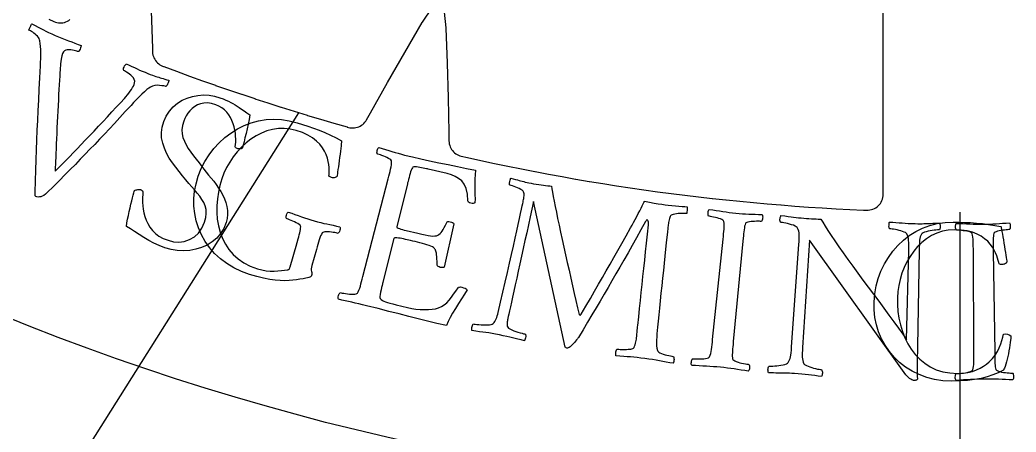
# Model space of a CAD drawing. Header units: millimetres. Extents: x -61 to 61, y -61 to 61.
# Drawn here: x -14.84 to 0.88, y -21.61 to -15.1 of the extents above; entities that cross this region are included whole.
import ezdxf

# ---------------------------------------------------------------- set-up
doc = ezdxf.new("R2010")
doc.units = ezdxf.units.MM
for name, color, linetype in [('CUT_INNER', 6, 'Continuous'), ('ENGRAVE', 7, 'Continuous'), ('TEXT', 5, 'Continuous')]:
    doc.layers.add(name, color=color, linetype=linetype)

msp = doc.modelspace()

# ---------------------------------------------------------------- linework, layer by layer
at = {"layer": 'CUT_INNER'}
for points in [[(-8.1743, -14.6761), (-8.1195, -15.2246), (-8.119, -15.2321), (-8.0974, -15.7777), (-8.0973, -15.779), (-8.0815, -16.3261), (-8.0694, -16.8735), (-8.0676, -17.0084), (-8.0661, -17.0321), (-8.0624, -17.0556), (-8.0565, -17.0787), (-8.0484, -17.1011), (-8.0382, -17.1226), (-8.026, -17.143), (-8.0119, -17.1622), (-7.9961, -17.18), (-7.9787, -17.1961), (-7.9597, -17.2106), (-7.9395, -17.2232), (-7.9182, -17.2338), (-7.896, -17.2423), (-7.8731, -17.2487), (-7.7773, -17.2705), (-7.7758, -17.2709), (-7.5646, -17.3176), (-7.5631, -17.3179), (-7.3517, -17.3634), (-7.3502, -17.3637), (-7.1385, -17.4078), (-7.137, -17.4081), (-6.9251, -17.451), (-6.9235, -17.4513), (-6.7113, -17.4928), (-6.7098, -17.4931), (-6.4974, -17.5333), (-6.4958, -17.5336), (-6.2831, -17.5725), (-6.2816, -17.5728), (-6.0687, -17.6104), (-6.0672, -17.6107), (-5.854, -17.647), (-5.8525, -17.6473), (-5.6391, -17.6823), (-5.6376, -17.6825), (-5.424, -17.7162), (-5.4224, -17.7164), (-5.2086, -17.7488), (-5.2071, -17.7491), (-4.9931, -17.7801), (-4.9916, -17.7803), (-4.7774, -17.8101), (-4.7759, -17.8103), (-4.5615, -17.8388), (-4.56, -17.839), (-4.3455, -17.8661), (-4.3439, -17.8663), (-4.1292, -17.8921), (-4.1277, -17.8923), (-3.9129, -17.9168), (-3.9113, -17.9169), (-3.6963, -17.9401), (-3.6948, -17.9403), (-3.4797, -17.9621), (-3.4781, -17.9623), (-3.2629, -17.9828), (-3.2613, -17.9829), (-3.046, -18.0022), (-3.0444, -18.0023), (-2.8289, -18.0202), (-2.8274, -18.0203), (-2.6118, -18.0369), (-2.6102, -18.037), (-2.3945, -18.0522), (-2.393, -18.0523), (-2.1772, -18.0663), (-2.1757, -18.0664), (-1.9598, -18.079), (-1.9583, -18.079), (-1.7423, -18.0903), (-1.7408, -18.0904), (-1.5248, -18.1003), (-1.5232, -18.1004), (-1.475, -18.1023), (-1.4498, -18.1021), (-1.4248, -18.0993), (-1.4002, -18.094), (-1.3763, -18.0863), (-1.3532, -18.0762), (-1.3313, -18.0638), (-1.3108, -18.0493), (-1.2918, -18.0328), (-1.2745, -18.0145), (-1.2592, -17.9945), (-1.246, -17.9731), (-1.235, -17.9505), (-1.2263, -17.9269), (-1.22, -17.9025), (-1.2163, -17.8776), (-1.215, -17.8525), (-1.215, -5.8559)], [(-12.7688, -14.9613), (-12.7461, -15.5432), (-12.7461, -15.5529), (-12.7472, -15.5832), (-12.747, -15.6071), (-12.7445, -15.6309), (-12.7397, -15.6543), (-12.7327, -15.6772), (-12.7236, -15.6993), (-12.7124, -15.7204), (-12.6992, -15.7404), (-12.6842, -15.759), (-12.6674, -15.7761), (-12.6491, -15.7915), (-12.6295, -15.8051), (-12.6086, -15.8167), (-12.5867, -15.8263), (-12.571, -15.8323), (-12.5695, -15.8329), (-12.3671, -15.9088), (-12.3656, -15.9094), (-12.1627, -15.9841), (-12.1613, -15.9846), (-11.9579, -16.0581), (-11.9564, -16.0586), (-11.7526, -16.1308), (-11.7512, -16.1313), (-11.5469, -16.2023), (-11.5454, -16.2028), (-11.3407, -16.2725), (-11.3393, -16.273), (-11.1342, -16.3415), (-11.1327, -16.342), (-10.9272, -16.4092), (-10.9257, -16.4096), (-10.7198, -16.4756), (-10.7183, -16.476), (-10.512, -16.5407), (-10.5105, -16.5412), (-10.3037, -16.6046), (-10.3023, -16.605), (-10.0952, -16.6672), (-10.0937, -16.6676), (-9.8862, -16.7285), (-9.8847, -16.7289), (-9.6768, -16.7885), (-9.6754, -16.7889), (-9.6545, -16.7947), (-9.6312, -16.8001), (-9.6075, -16.8032), (-9.5836, -16.804), (-9.5598, -16.8025), (-9.5362, -16.7987), (-9.513, -16.7928), (-9.4905, -16.7846), (-9.469, -16.7743), (-9.4485, -16.762), (-9.4292, -16.7478), (-9.4114, -16.7319), (-9.3952, -16.7143), (-9.3808, -16.6952), (-9.3683, -16.6748), (-9.3078, -16.5654), (-9.039, -16.088), (-8.7663, -15.6115), (-8.7656, -15.6103), (-8.4893, -15.1393), (-8.4853, -15.133), (-8.1782, -14.6747)], [(-14.3824, -15.0885), (-14.3015, -15.1241), (-14.2789, -15.1327), (-14.2556, -15.1392), (-14.2317, -15.1433), (-14.2076, -15.1451), (-14.1834, -15.1446), (-14.1594, -15.1417), (-14.1357, -15.1366), (-14.1127, -15.1291), (-14.0905, -15.1195), (-14.0693, -15.1078), (-14.0494, -15.0941)]]:
    msp.add_lwpolyline(points, dxfattribs=at)
at = {"layer": 'ENGRAVE'}
for points in [[(-14.7667, -23.4406), (-10.435, -16.5645)], [(0, -26.0306), (0, -18.1331)]]:
    msp.add_lwpolyline(points, dxfattribs=at)
msp.add_circle((0, 17.3597), 40.0734, dxfattribs=at)
at = {"layer": 'TEXT'}
for points in [[(-14.2823, -15.3427), (-14.2291, -15.3655), (-14.1765, -15.3871), (-14.1244, -15.4077), (-14.0728, -15.4272), (-14.0217, -15.4461), (-13.971, -15.4649), (-13.9209, -15.4837), (-13.8713, -15.5025), (-13.8721, -15.5124), (-13.8754, -15.5252), (-13.8811, -15.5408), (-13.8893, -15.5592), (-13.8982, -15.5766), (-13.9062, -15.5889), (-13.9134, -15.5961), (-13.9196, -15.5983), (-13.9288, -15.595), (-13.9428, -15.591), (-13.9618, -15.5863), (-13.9856, -15.5807), (-14.0119, -15.5758), (-14.0383, -15.5728), (-14.0649, -15.5719), (-14.0915, -15.5729), (-14.1163, -15.5778), (-14.1369, -15.5883), (-14.1536, -15.6044), (-14.1662, -15.6262), (-14.1776, -15.6634), (-14.1879, -15.7187), (-14.1969, -15.7923), (-14.2046, -15.8841), (-14.2077, -15.9322), (-14.2112, -15.9878), (-14.2149, -16.0507), (-14.219, -16.121), (-14.2233, -16.1968), (-14.2278, -16.2765), (-14.2325, -16.3599), (-14.2375, -16.4471), (-14.2423, -16.5363), (-14.2468, -16.6256), (-14.2509, -16.715), (-14.2547, -16.8045), (-14.2582, -16.8923), (-14.2617, -16.9765), (-14.265, -17.0571), (-14.2683, -17.1341), (-14.2714, -17.2058), (-14.2741, -17.2707), (-14.2765, -17.3287), (-14.2787, -17.3799), (-14.2804, -17.4222), (-14.2815, -17.4536), (-14.282, -17.4742), (-14.2819, -17.4839), (-14.2714, -17.4741), (-14.2529, -17.456), (-14.2263, -17.4296), (-14.1916, -17.3949), (-14.1505, -17.3533), (-14.1043, -17.3062), (-14.0532, -17.2536), (-13.9971, -17.1955), (-13.9371, -17.1331), (-13.8742, -17.0674), (-13.8084, -16.9986), (-13.7396, -16.9264), (-13.6693, -16.8523), (-13.5986, -16.7775), (-13.5276, -16.702), (-13.4563, -16.6259), (-13.3861, -16.5504), (-13.3181, -16.4771), (-13.2524, -16.4059), (-13.1889, -16.3369), (-13.1653, -16.3107), (-13.1422, -16.2833), (-13.1197, -16.2547), (-13.0977, -16.2249), (-13.0775, -16.1953), (-13.0605, -16.1676), (-13.0467, -16.1416), (-13.0361, -16.1176), (-13.0286, -16.0898), (-13.0283, -16.0632), (-13.035, -16.0381), (-13.0489, -16.0142), (-13.0672, -15.9919), (-13.0871, -15.9715), (-13.1088, -15.9529), (-13.1322, -15.9363), (-13.1547, -15.922), (-13.1737, -15.9107), (-13.1891, -15.9022), (-13.201, -15.8967), (-13.2047, -15.8887), (-13.2051, -15.8771), (-13.202, -15.862), (-13.1956, -15.8434), (-13.1873, -15.825), (-13.1786, -15.8105), (-13.1696, -15.8001), (-13.1602, -15.7937), (-13.1158, -15.8135), (-13.0728, -15.8329), (-13.0312, -15.8519), (-12.9908, -15.8707), (-12.9504, -15.8892), (-12.9084, -15.9074), (-12.8648, -15.9254), (-12.8197, -15.9432), (-12.7825, -15.9574), (-12.7493, -15.9697), (-12.7201, -15.9802), (-12.6948, -15.989), (-12.6715, -15.9967), (-12.6484, -16.0041), (-12.6254, -16.0111), (-12.6025, -16.0179), (-12.5784, -16.0249), (-12.5517, -16.0329), (-12.5225, -16.0418), (-12.4907, -16.0517), (-12.4913, -16.0617), (-12.4945, -16.0748), (-12.5003, -16.091), (-12.5087, -16.1102), (-12.5176, -16.1283), (-12.525, -16.1409), (-12.5308, -16.1479), (-12.535, -16.1494), (-12.549, -16.1454), (-12.5705, -16.1412), (-12.5994, -16.1367), (-12.6358, -16.1319), (-12.675, -16.1299), (-12.7122, -16.1336), (-12.7475, -16.1432), (-12.7809, -16.1586), (-12.8061, -16.1747), (-12.8371, -16.199), (-12.874, -16.2316), (-12.9168, -16.2723), (-12.9617, -16.3169), (-13.0046, -16.3608), (-13.0458, -16.4042), (-13.085, -16.4471), (-13.176, -16.5462), (-13.2635, -16.6411), (-13.3474, -16.7317), (-13.4276, -16.818), (-13.5055, -16.9013), (-13.5825, -16.9828), (-13.6585, -17.0626), (-13.7336, -17.1407), (-13.809, -17.2187), (-13.886, -17.298), (-13.9645, -17.3787), (-14.0446, -17.4607), (-14.128, -17.5455), (-14.2165, -17.6344), (-14.3101, -17.7273), (-14.4088, -17.8242), (-14.4362, -17.8491), (-14.4621, -17.8684), (-14.4866, -17.8821), (-14.5095, -17.8903), (-14.5312, -17.894), (-14.5518, -17.8945), (-14.5714, -17.8919), (-14.5899, -17.886), (-14.5945, -17.8824), (-14.5974, -17.8762), (-14.5987, -17.8672), (-14.5984, -17.8556), (-14.5975, -17.8434), (-14.5973, -17.8328), (-14.5978, -17.8237), (-14.5988, -17.8161), (-14.5941, -17.641), (-14.589, -17.4719), (-14.5836, -17.3088), (-14.5778, -17.1517), (-14.5716, -16.997), (-14.5651, -16.8411), (-14.558, -16.6841), (-14.5505, -16.5258), (-14.5426, -16.3628), (-14.5344, -16.1915), (-14.5258, -16.0119), (-14.5168, -15.8241), (-14.5136, -15.7665), (-14.5114, -15.7117), (-14.51, -15.6596), (-14.5095, -15.6102), (-14.5104, -15.5629), (-14.513, -15.5168), (-14.5174, -15.4721), (-14.5236, -15.4286), (-14.5277, -15.4108), (-14.5358, -15.3929), (-14.5477, -15.3748), (-14.5636, -15.3565), (-14.5816, -15.3388), (-14.6, -15.3224), (-14.6187, -15.3075), (-14.6378, -15.294), (-14.6559, -15.2822), (-14.6717, -15.2725), (-14.6852, -15.2649), (-14.6963, -15.2593), (-14.6965, -15.2557), (-14.6935, -15.2465), (-14.6875, -15.2315), (-14.6785, -15.2108), (-14.6689, -15.1901), (-14.6613, -15.175), (-14.6558, -15.1656), (-14.6524, -15.1618), (-14.5991, -15.1879), (-14.5507, -15.2121), (-14.5071, -15.2343), (-14.4684, -15.2545), (-14.4295, -15.2744), (-14.3856, -15.2958), (-14.3365, -15.3186), (-14.2823, -15.3427)], [(-11.684, -16.3261), (-11.6332, -16.3446), (-11.5874, -16.363), (-11.5467, -16.3814), (-11.511, -16.3997), (-11.4778, -16.4187), (-11.4445, -16.439), (-11.4111, -16.4605), (-11.3777, -16.4832), (-11.3421, -16.5078), (-11.3021, -16.5347), (-11.2579, -16.564), (-11.2094, -16.5956), (-11.2225, -16.6684), (-11.237, -16.742), (-11.2529, -16.8163), (-11.2702, -16.8915), (-11.2873, -16.9621), (-11.3024, -17.0232), (-11.3155, -17.0746), (-11.3267, -17.1163), (-11.3297, -17.1247), (-11.3363, -17.1307), (-11.3465, -17.1343), (-11.3603, -17.1354), (-11.375, -17.1349), (-11.388, -17.1338), (-11.3994, -17.1319), (-11.409, -17.1293), (-11.4204, -17.1246), (-11.4299, -17.1184), (-11.4374, -17.1109), (-11.443, -17.102), (-11.4369, -17.0663), (-11.4335, -17.0266), (-11.4327, -16.9831), (-11.4344, -16.9357), (-11.4392, -16.8863), (-11.4475, -16.8367), (-11.4593, -16.7869), (-11.4746, -16.7369), (-11.4937, -16.688), (-11.5169, -16.6414), (-11.5442, -16.5972), (-11.5756, -16.5553), (-11.6116, -16.5174), (-11.6525, -16.485), (-11.6985, -16.4582), (-11.7494, -16.4369), (-11.8161, -16.4179), (-11.8781, -16.4091), (-11.9355, -16.4104), (-11.9883, -16.4218), (-12.0367, -16.4411), (-12.0808, -16.4659), (-12.1207, -16.4963), (-12.1563, -16.5323), (-12.1875, -16.5716), (-12.2142, -16.612), (-12.2365, -16.6535), (-12.2542, -16.6961), (-12.274, -16.7649), (-12.2826, -16.831), (-12.2802, -16.8946), (-12.2665, -16.9555), (-12.2444, -17.0147), (-12.2164, -17.0728), (-12.1824, -17.1299), (-12.1425, -17.186), (-12.0995, -17.2418), (-12.0563, -17.2981), (-12.0129, -17.3549), (-11.9692, -17.4121), (-11.9351, -17.455), (-11.899, -17.4999), (-11.8611, -17.5468), (-11.8213, -17.5959), (-11.7813, -17.6467), (-11.7426, -17.699), (-11.7053, -17.7527), (-11.6694, -17.808), (-11.6368, -17.8647), (-11.6096, -17.9228), (-11.5877, -17.9824), (-11.5712, -18.0435), (-11.5618, -18.1057), (-11.5611, -18.1689), (-11.5691, -18.2329), (-11.5859, -18.2979), (-11.623, -18.3892), (-11.6718, -18.4704), (-11.7324, -18.5415), (-11.8047, -18.6023), (-11.8857, -18.6526), (-11.9719, -18.692), (-12.0635, -18.7204), (-12.1603, -18.7378), (-12.2593, -18.744), (-12.3575, -18.7389), (-12.4547, -18.7225), (-12.551, -18.6949), (-12.6394, -18.6612), (-12.7245, -18.6229), (-12.806, -18.58), (-12.884, -18.5325), (-12.9584, -18.4844), (-13.0289, -18.4396), (-13.0956, -18.3979), (-13.1585, -18.3595), (-13.1496, -18.3028), (-13.1393, -18.2444), (-13.1276, -18.1846), (-13.1146, -18.1232), (-13.1011, -18.063), (-13.088, -18.0067), (-13.0753, -17.9544), (-13.063, -17.906), (-13.0519, -17.864), (-13.0428, -17.8309), (-13.0358, -17.8068), (-13.0308, -17.7916), (-13.0183, -17.7864), (-13.0054, -17.7821), (-12.992, -17.7788), (-12.9783, -17.7764), (-12.9645, -17.7752), (-12.951, -17.7757), (-12.9379, -17.7779), (-12.9252, -17.7817), (-12.9114, -17.789), (-12.9022, -17.7993), (-12.8976, -17.8124), (-12.8976, -17.8284), (-12.9008, -17.8584), (-12.9028, -17.8942), (-12.9036, -17.9357), (-12.9031, -17.9831), (-12.9001, -18.0344), (-12.8932, -18.0879), (-12.8824, -18.1435), (-12.8677, -18.2013), (-12.8478, -18.2591), (-12.8214, -18.315), (-12.7885, -18.3688), (-12.749, -18.4205), (-12.7016, -18.4684), (-12.6446, -18.5107), (-12.5781, -18.5474), (-12.5022, -18.5783), (-12.4162, -18.6002), (-12.3308, -18.6057), (-12.2461, -18.5949), (-12.1622, -18.5677), (-12.0849, -18.5239), (-12.0199, -18.463), (-11.9671, -18.3851), (-11.9265, -18.2902), (-11.9072, -18.2186), (-11.899, -18.1524), (-11.9019, -18.0914), (-11.9158, -18.0359), (-11.9381, -17.9835), (-11.9662, -17.9321), (-12, -17.8818), (-12.0396, -17.8324), (-12.0829, -17.7827), (-12.1277, -17.7314), (-12.1742, -17.6784), (-12.2221, -17.6237), (-12.2745, -17.5597), (-12.327, -17.4932), (-12.3797, -17.4242), (-12.4325, -17.3527), (-12.4818, -17.2788), (-12.5238, -17.2026), (-12.5585, -17.124), (-12.5859, -17.0432), (-12.6026, -16.9605), (-12.6051, -16.8764), (-12.5937, -16.7908), (-12.5682, -16.7037), (-12.529, -16.6157), (-12.4801, -16.5381), (-12.4217, -16.4709), (-12.3537, -16.414), (-12.279, -16.3674), (-12.2002, -16.3311), (-12.1173, -16.3051), (-12.0303, -16.2892), (-11.9419, -16.2834), (-11.8547, -16.2877), (-11.7688, -16.3019), (-11.684, -16.3261)], [(-10.4701, -18.6334), (-10.4685, -18.6279), (-10.4669, -18.6224), (-10.4653, -18.6169), (-10.4637, -18.6114), (-10.4621, -18.6059), (-10.4605, -18.6004), (-10.4589, -18.5949), (-10.4573, -18.5894), (-10.4475, -18.5553), (-10.4384, -18.5227), (-10.43, -18.4917), (-10.4223, -18.4623), (-10.4158, -18.4346), (-10.4113, -18.4092), (-10.4086, -18.386), (-10.4078, -18.365), (-10.4097, -18.3531), (-10.418, -18.3406), (-10.4328, -18.3274), (-10.4541, -18.3136), (-10.479, -18.2998), (-10.5046, -18.2868), (-10.5309, -18.2746), (-10.5579, -18.2631), (-10.5832, -18.253), (-10.6044, -18.2448), (-10.6215, -18.2386), (-10.6344, -18.2344), (-10.6367, -18.2242), (-10.637, -18.2116), (-10.6354, -18.1967), (-10.6318, -18.1793), (-10.6266, -18.1624), (-10.6202, -18.1489), (-10.6126, -18.1387), (-10.6038, -18.1318), (-10.5505, -18.15), (-10.4982, -18.1682), (-10.4469, -18.1865), (-10.3967, -18.205), (-10.3468, -18.223), (-10.2965, -18.2401), (-10.246, -18.2562), (-10.1953, -18.2712), (-10.1432, -18.2856), (-10.0924, -18.2985), (-10.0429, -18.31), (-9.9948, -18.32), (-9.9463, -18.3299), (-9.896, -18.3406), (-9.8436, -18.3524), (-9.7894, -18.365), (-9.7855, -18.3755), (-9.7845, -18.3882), (-9.7862, -18.4031), (-9.7908, -18.4201), (-9.7969, -18.4368), (-9.8034, -18.4503), (-9.8104, -18.4608), (-9.8177, -18.4682), (-9.8308, -18.465), (-9.8482, -18.4613), (-9.87, -18.4572), (-9.896, -18.4526), (-9.9239, -18.4484), (-9.9511, -18.4453), (-9.9776, -18.4434), (-10.0035, -18.4426), (-10.0267, -18.4437), (-10.0452, -18.4473), (-10.059, -18.4535), (-10.0681, -18.4622), (-10.0813, -18.484), (-10.0938, -18.5096), (-10.1056, -18.5387), (-10.1167, -18.5716), (-10.1275, -18.607), (-10.1385, -18.6438), (-10.1497, -18.6821), (-10.161, -18.7219), (-10.2325, -18.9757), (-10.2391, -19.0036), (-10.2423, -19.0285), (-10.2422, -19.0504), (-10.2387, -19.0692), (-10.2347, -19.0862), (-10.233, -19.1025), (-10.2337, -19.1182), (-10.2366, -19.1333), (-10.2393, -19.1402), (-10.2433, -19.1463), (-10.2485, -19.1515), (-10.2551, -19.1559), (-10.2648, -19.1601), (-10.2797, -19.1648), (-10.2998, -19.1701), (-10.3251, -19.1759), (-10.3716, -19.1848), (-10.4212, -19.1933), (-10.4741, -19.2013), (-10.5302, -19.2088), (-10.5909, -19.2141), (-10.6576, -19.2156), (-10.7304, -19.2132), (-10.8092, -19.207), (-10.896, -19.1952), (-10.9926, -19.1762), (-11.099, -19.15), (-11.2152, -19.1165), (-11.3446, -19.0701), (-11.4645, -19.0133), (-11.575, -18.9464), (-11.6758, -18.8693), (-11.7665, -18.7839), (-11.8462, -18.6923), (-11.9152, -18.5943), (-11.9733, -18.4902), (-12.0202, -18.3815), (-12.0556, -18.27), (-12.0796, -18.1557), (-12.0922, -18.0386), (-12.0932, -17.9202), (-12.0822, -17.8022), (-12.0593, -17.6844), (-12.0248, -17.5668), (-11.9771, -17.446), (-11.9199, -17.3327), (-11.8533, -17.2268), (-11.7774, -17.1285), (-11.6938, -17.0383), (-11.604, -16.9569), (-11.508, -16.8842), (-11.4059, -16.8203), (-11.2988, -16.7665), (-11.1879, -16.7239), (-11.0732, -16.6927), (-10.9545, -16.6727), (-10.8334, -16.665), (-10.7113, -16.6704), (-10.588, -16.6891), (-10.4634, -16.721), (-10.3792, -16.7477), (-10.2934, -16.7767), (-10.2062, -16.8079), (-10.1175, -16.8412), (-10.0282, -16.8775), (-9.9391, -16.9174), (-9.8503, -16.9609), (-9.7617, -17.008), (-9.7623, -17.0129), (-9.764, -17.0277), (-9.7668, -17.0524), (-9.7708, -17.0869), (-9.7757, -17.1279), (-9.7812, -17.1723), (-9.7875, -17.2199), (-9.7944, -17.2708), (-9.8014, -17.3222), (-9.8079, -17.3713), (-9.814, -17.4179), (-9.8197, -17.4622), (-9.8247, -17.5009), (-9.8289, -17.5306), (-9.8322, -17.5514), (-9.8347, -17.5632), (-9.8368, -17.5706), (-9.8424, -17.5769), (-9.8516, -17.5823), (-9.8644, -17.5866), (-9.8789, -17.5894), (-9.8934, -17.5903), (-9.9078, -17.5892), (-9.9221, -17.5862), (-9.9339, -17.5821), (-9.9445, -17.5768), (-9.9538, -17.5704), (-9.9617, -17.563), (-9.96, -17.5386), (-9.9591, -17.5081), (-9.959, -17.4713), (-9.9598, -17.4284), (-9.9636, -17.3811), (-9.9723, -17.3314), (-9.9861, -17.2792), (-10.0047, -17.2246), (-10.0302, -17.1693), (-10.0642, -17.1153), (-10.1069, -17.0623), (-10.158, -17.0105), (-10.2199, -16.9617), (-10.2944, -16.9176), (-10.3817, -16.8781), (-10.4818, -16.8432), (-10.5756, -16.8205), (-10.6685, -16.81), (-10.7606, -16.8118), (-10.8519, -16.8259), (-10.9414, -16.8508), (-11.0281, -16.8849), (-11.112, -16.9283), (-11.1932, -16.981), (-11.2705, -17.0414), (-11.3427, -17.108), (-11.4099, -17.1806), (-11.472, -17.2595), (-11.5279, -17.3427), (-11.5768, -17.4285), (-11.6185, -17.517), (-11.6529, -17.6081), (-11.6837, -17.7121), (-11.7072, -17.8175), (-11.7234, -17.9244), (-11.7322, -18.0327), (-11.7328, -18.1406), (-11.7243, -18.2461), (-11.7068, -18.3493), (-11.6801, -18.4501), (-11.6438, -18.5468), (-11.5971, -18.6377), (-11.5402, -18.7227), (-11.473, -18.8018), (-11.3947, -18.8729), (-11.3048, -18.9342), (-11.2032, -18.9856), (-11.0901, -19.0269), (-11.0207, -19.0453), (-10.9539, -19.0577), (-10.8895, -19.0639), (-10.8276, -19.064), (-10.7688, -19.0604), (-10.7134, -19.0554), (-10.6615, -19.0491), (-10.613, -19.0415), (-10.6036, -19.0399), (-10.596, -19.037), (-10.5904, -19.0328), (-10.5867, -19.0273), (-10.5839, -19.0208), (-10.5811, -19.0135), (-10.5784, -19.0055), (-10.5757, -18.9967)], [(-8.7686, -17.2314), (-8.6434, -17.2621), (-8.5116, -17.2925), (-8.3731, -17.3226), (-8.2281, -17.3521), (-8.0807, -17.3816), (-7.9352, -17.4114), (-7.7918, -17.4416), (-7.6504, -17.4723), (-7.6556, -17.542), (-7.6589, -17.6093), (-7.6602, -17.674), (-7.6595, -17.7363), (-7.6581, -17.7977), (-7.6573, -17.8599), (-7.6571, -17.923), (-7.6576, -17.987), (-7.6699, -17.9928), (-7.685, -17.9957), (-7.7026, -17.9955), (-7.723, -17.9923), (-7.7434, -17.9861), (-7.7576, -17.9779), (-7.7658, -17.9675), (-7.7677, -17.9551), (-7.7774, -17.848), (-7.7972, -17.7598), (-7.827, -17.6902), (-7.8671, -17.6394), (-7.9152, -17.6011), (-7.9694, -17.5692), (-8.0297, -17.5437), (-8.096, -17.5244), (-8.3949, -17.4537), (-8.4078, -17.4507), (-8.4252, -17.4468), (-8.4472, -17.4421), (-8.4736, -17.4366), (-8.5018, -17.431), (-8.5294, -17.4264), (-8.5563, -17.4226), (-8.5824, -17.4197), (-8.6057, -17.4187), (-8.624, -17.4203), (-8.6373, -17.4246), (-8.6456, -17.4316), (-8.6554, -17.4504), (-8.6647, -17.4722), (-8.6736, -17.497), (-8.6821, -17.525), (-8.6903, -17.5547), (-8.6984, -17.5849), (-8.7064, -17.6156), (-8.7143, -17.6469), (-8.7174, -17.6592), (-8.7201, -17.6701), (-8.7224, -17.6796), (-8.7245, -17.6877), (-8.8925, -18.3626), (-8.8912, -18.37), (-8.8836, -18.3776), (-8.8698, -18.3852), (-8.8496, -18.3929), (-8.8256, -18.4005), (-8.8001, -18.4081), (-8.7731, -18.4154), (-8.7446, -18.4226), (-8.5582, -18.4677), (-8.4976, -18.4816), (-8.4439, -18.4929), (-8.397, -18.5014), (-8.357, -18.5073), (-8.3225, -18.5102), (-8.2924, -18.5096), (-8.2665, -18.5055), (-8.2449, -18.498), (-8.2259, -18.4869), (-8.2081, -18.4721), (-8.1914, -18.4536), (-8.1757, -18.4315), (-8.1599, -18.4052), (-8.1425, -18.3744), (-8.1237, -18.339), (-8.1034, -18.299), (-8.0962, -18.2887), (-8.0844, -18.2828), (-8.0678, -18.2814), (-8.0465, -18.2845), (-8.0265, -18.2902), (-8.0102, -18.2976), (-7.9976, -18.3065), (-7.9888, -18.3171), (-8.1424, -19.0032), (-8.1532, -19.0076), (-8.1672, -19.0094), (-8.1845, -19.0084), (-8.2052, -19.0048), (-8.225, -18.9986), (-8.2399, -18.99), (-8.2499, -18.9792), (-8.2549, -18.9661), (-8.2563, -18.9147), (-8.2581, -18.8708), (-8.2604, -18.8344), (-8.2631, -18.8055), (-8.2663, -18.7822), (-8.2698, -18.7628), (-8.2738, -18.7472), (-8.2781, -18.7354), (-8.2831, -18.7258), (-8.2889, -18.7167), (-8.2955, -18.7082), (-8.303, -18.7003), (-8.3136, -18.6906), (-8.3305, -18.6807), (-8.3536, -18.6706), (-8.3829, -18.6602), (-8.4162, -18.6497), (-8.4512, -18.6393), (-8.4879, -18.629), (-8.5263, -18.6187), (-8.5651, -18.6086), (-8.6027, -18.599), (-8.6392, -18.5899), (-8.6746, -18.5812), (-8.6993, -18.5754), (-8.7256, -18.5694), (-8.7536, -18.5632), (-8.7833, -18.5568), (-8.8128, -18.5508), (-8.8403, -18.5457), (-8.8659, -18.5416), (-8.8896, -18.5385), (-8.9097, -18.5373), (-8.9247, -18.5391), (-8.9347, -18.5439), (-8.9395, -18.5517), (-9.1112, -19.2414), (-9.1123, -19.2456), (-9.1135, -19.2507), (-9.115, -19.2567), (-9.1168, -19.2637), (-9.1236, -19.2915), (-9.1311, -19.3231), (-9.1393, -19.3585), (-9.1481, -19.3976), (-9.1554, -19.4345), (-9.1589, -19.4629), (-9.1585, -19.4829), (-9.1543, -19.4945), (-9.1373, -19.5112), (-9.1176, -19.5258), (-9.0951, -19.5383), (-9.0698, -19.5489), (-9.0392, -19.559), (-9.0006, -19.5702), (-8.9541, -19.5826), (-8.8996, -19.5962), (-8.7221, -19.6385), (-8.6559, -19.6523), (-8.5893, -19.6627), (-8.5225, -19.6695), (-8.4553, -19.6729), (-8.3911, -19.6723), (-8.3328, -19.6674), (-8.2806, -19.658), (-8.2344, -19.6444), (-8.1869, -19.6244), (-8.1429, -19.5976), (-8.1023, -19.5638), (-8.0653, -19.5232), (-8.03, -19.478), (-7.9949, -19.4305), (-7.9598, -19.3808), (-7.9247, -19.3289), (-7.9165, -19.3204), (-7.9043, -19.3157), (-7.8879, -19.3148), (-7.8675, -19.3177), (-7.8369, -19.3258), (-7.8125, -19.3354), (-7.7943, -19.3465), (-7.7823, -19.3593), (-7.8253, -19.4296), (-7.8701, -19.5018), (-7.9166, -19.5761), (-7.965, -19.6525), (-8.0109, -19.7274), (-8.0502, -19.7973), (-8.0829, -19.8623), (-8.1087, -19.9224), (-8.2587, -19.889), (-8.4078, -19.8542), (-8.5561, -19.8179), (-8.7036, -19.7802), (-8.8553, -19.7409), (-9.0166, -19.6996), (-9.1874, -19.6561), (-9.3676, -19.6104), (-9.4302, -19.5949), (-9.4897, -19.5808), (-9.546, -19.5681), (-9.5991, -19.5569), (-9.6511, -19.546), (-9.7038, -19.534), (-9.7573, -19.521), (-9.8115, -19.507), (-9.8157, -19.4965), (-9.8169, -19.4838), (-9.8154, -19.4689), (-9.8109, -19.4518), (-9.8048, -19.4351), (-9.7983, -19.4215), (-9.7914, -19.411), (-9.784, -19.4036), (-9.7703, -19.4068), (-9.7517, -19.4107), (-9.7283, -19.415), (-9.6999, -19.4199), (-9.6694, -19.4244), (-9.6392, -19.4275), (-9.6094, -19.4292), (-9.5801, -19.4296), (-9.554, -19.4282), (-9.5342, -19.4247), (-9.5206, -19.4191), (-9.5132, -19.4114), (-9.5004, -19.3893), (-9.4883, -19.3636), (-9.4771, -19.3342), (-9.4667, -19.3011), (-9.4566, -19.2655), (-9.4464, -19.2284), (-9.4361, -19.1898), (-9.4257, -19.1499), (-9.0273, -17.6069), (-9.0171, -17.5668), (-9.0074, -17.5277), (-8.9982, -17.4898), (-8.9895, -17.4529), (-8.9823, -17.4182), (-8.9775, -17.3865), (-8.9752, -17.3578), (-8.9753, -17.3323), (-8.9774, -17.3206), (-8.9858, -17.3088), (-9.0005, -17.2969), (-9.0215, -17.2847), (-9.0462, -17.2728), (-9.0716, -17.2613), (-9.0979, -17.2503), (-9.125, -17.2398), (-9.1504, -17.2305), (-9.1716, -17.2231), (-9.1885, -17.2175), (-9.2012, -17.2137), (-9.2036, -17.2037), (-9.2042, -17.1912), (-9.2029, -17.1762), (-9.1998, -17.1587), (-9.1951, -17.1417), (-9.1892, -17.1279), (-9.1821, -17.1175), (-9.1737, -17.1103), (-9.1216, -17.1262), (-9.07, -17.1422), (-9.0189, -17.1582), (-8.9683, -17.1742), (-8.918, -17.1898), (-8.8679, -17.2045), (-8.8181, -17.2184), (-8.7686, -17.2314)], [(-6.7346, -17.6842), (-6.6911, -17.6922), (-6.6502, -17.6988), (-6.6119, -17.7043), (-6.576, -17.7085), (-6.5422, -17.712), (-6.5097, -17.7155), (-6.4787, -17.7189), (-6.449, -17.7223), (-6.4433, -17.7654), (-6.4347, -17.8192), (-6.4232, -17.8837), (-6.4086, -17.9589), (-6.3917, -18.0432), (-6.3731, -18.1347), (-6.3529, -18.2336), (-6.331, -18.3397), (-6.3075, -18.4512), (-6.2827, -18.566), (-6.2566, -18.6841), (-6.229, -18.8056), (-6.2009, -18.9286), (-6.1728, -19.0512), (-6.1449, -19.1735), (-6.1171, -19.2955), (-6.0898, -19.4152), (-6.0634, -19.5305), (-6.038, -19.6415), (-6.0136, -19.7482), (-6.0118, -19.7519), (-6.0088, -19.7548), (-6.0048, -19.7569), (-5.9997, -19.7582), (-5.9943, -19.7581), (-5.9896, -19.7559), (-5.9855, -19.7518), (-5.9821, -19.7455), (-5.9068, -19.6179), (-5.8358, -19.4966), (-5.7691, -19.3815), (-5.7065, -19.2727), (-5.646, -19.1671), (-5.5855, -19.0613), (-5.5251, -18.9556), (-5.4646, -18.8497), (-5.4029, -18.741), (-5.3385, -18.6266), (-5.2714, -18.5065), (-5.2018, -18.3807), (-5.1787, -18.3387), (-5.1549, -18.2948), (-5.1304, -18.2491), (-5.1053, -18.2016), (-5.0808, -18.1547), (-5.0581, -18.1109), (-5.0373, -18.0702), (-5.0184, -18.0326), (-5.0026, -18.001), (-4.9914, -17.9785), (-4.9846, -17.965), (-4.9824, -17.9605), (-4.9021, -17.9768), (-4.8293, -17.9904), (-4.764, -18.0014), (-4.7061, -18.0099), (-4.6576, -18.0161), (-4.6062, -18.0221), (-4.5517, -18.0279), (-4.4942, -18.0336), (-4.4386, -18.0387), (-4.3894, -18.0429), (-4.3468, -18.0462), (-4.3108, -18.0487), (-4.3097, -18.0553), (-4.3094, -18.0672), (-4.3096, -18.0842), (-4.3105, -18.1065), (-4.3115, -18.1283), (-4.3122, -18.1438), (-4.3127, -18.1531), (-4.3128, -18.1563), (-4.3275, -18.155), (-4.3461, -18.1541), (-4.3688, -18.1538), (-4.3953, -18.1538), (-4.4236, -18.1547), (-4.4514, -18.1565), (-4.4785, -18.1593), (-4.5052, -18.1632), (-4.5291, -18.1681), (-4.548, -18.1741), (-4.5621, -18.1812), (-4.5712, -18.1894), (-4.578, -18.203), (-4.5842, -18.2186), (-4.5897, -18.2362), (-4.5945, -18.2558), (-4.5987, -18.2759), (-4.6024, -18.2952), (-4.6055, -18.3136), (-4.6079, -18.3311), (-4.613, -18.3849), (-4.6197, -18.451), (-4.628, -18.5294), (-4.6378, -18.6201), (-4.6487, -18.7199), (-4.6601, -18.8258), (-4.672, -18.9375), (-4.6844, -19.0552), (-4.6971, -19.1756), (-4.7096, -19.2952), (-4.722, -19.4141), (-4.7343, -19.5324), (-4.7463, -19.6469), (-4.7576, -19.7548), (-4.7682, -19.856), (-4.7783, -19.9505), (-4.7829, -20.0031), (-4.7868, -20.0544), (-4.79, -20.1043), (-4.7925, -20.1529), (-4.7933, -20.199), (-4.7912, -20.2416), (-4.7862, -20.2808), (-4.7783, -20.3165), (-4.7712, -20.33), (-4.7581, -20.3426), (-4.739, -20.3543), (-4.714, -20.365), (-4.6857, -20.3748), (-4.6571, -20.3836), (-4.6281, -20.3915), (-4.5988, -20.3985), (-4.572, -20.4043), (-4.5506, -20.4086), (-4.5347, -20.4116), (-4.5243, -20.4132), (-4.5193, -20.4279), (-4.5167, -20.4435), (-4.5163, -20.46), (-4.5183, -20.4775), (-4.5213, -20.4936), (-4.5241, -20.5061), (-4.5268, -20.5151), (-4.5293, -20.5204), (-4.5846, -20.51), (-4.6391, -20.4999), (-4.6929, -20.49), (-4.7461, -20.4804), (-4.8, -20.4711), (-4.8561, -20.4621), (-4.9145, -20.4535), (-4.9751, -20.4452), (-5.0386, -20.4371), (-5.0978, -20.4303), (-5.1528, -20.4246), (-5.2035, -20.4202), (-5.2543, -20.4162), (-5.3095, -20.4117), (-5.369, -20.4068), (-5.4329, -20.4014), (-5.434, -20.3954), (-5.4346, -20.3857), (-5.4346, -20.3722), (-5.4341, -20.3549), (-5.4325, -20.3368), (-5.4292, -20.3209), (-5.4243, -20.3071), (-5.4177, -20.2955), (-5.4044, -20.297), (-5.3877, -20.2983), (-5.3675, -20.2994), (-5.3438, -20.3003), (-5.3184, -20.3007), (-5.2929, -20.3007), (-5.2673, -20.3002), (-5.2417, -20.2992), (-5.2177, -20.2976), (-5.1971, -20.2952), (-5.1798, -20.2922), (-5.1658, -20.2884), (-5.1558, -20.2814), (-5.1465, -20.2689), (-5.1379, -20.251), (-5.1301, -20.2278), (-5.1233, -20.2027), (-5.1176, -20.1793), (-5.1132, -20.1577), (-5.11, -20.1379), (-5.1072, -20.1155), (-5.1045, -20.09), (-5.1018, -20.0613), (-5.0992, -20.0295), (-5.0965, -19.9977), (-5.0938, -19.969), (-5.0911, -19.9435), (-5.0882, -19.9211), (-5.0739, -19.7874), (-5.0598, -19.6564), (-5.0461, -19.528), (-5.0327, -19.4022), (-5.0194, -19.277), (-5.0058, -19.1503), (-4.9921, -19.0223), (-4.9781, -18.8928), (-4.9638, -18.7601), (-4.9494, -18.6224), (-4.9346, -18.4797), (-4.9196, -18.3319), (-4.9191, -18.325), (-4.9192, -18.3156), (-4.9199, -18.3037), (-4.9212, -18.2893), (-4.9236, -18.2754), (-4.928, -18.2652), (-4.9343, -18.2585), (-4.9424, -18.2555), (-4.9465, -18.2566), (-4.9515, -18.2609), (-4.9575, -18.2686), (-4.9643, -18.2794), (-5.0375, -18.4112), (-5.1082, -18.538), (-5.1766, -18.6597), (-5.2424, -18.7764), (-5.3067, -18.8895), (-5.3702, -19.0005), (-5.433, -19.1094), (-5.4951, -19.2161), (-5.5571, -19.3222), (-5.6198, -19.4291), (-5.6831, -19.5369), (-5.7471, -19.6454), (-5.8128, -19.7564), (-5.8811, -19.8715), (-5.9521, -19.9907), (-6.0258, -20.114), (-6.0323, -20.1226), (-6.0419, -20.1346), (-6.0544, -20.15), (-6.07, -20.1688), (-6.0871, -20.1889), (-6.1044, -20.2082), (-6.1218, -20.2268), (-6.1394, -20.2446), (-6.1563, -20.2599), (-6.1718, -20.2708), (-6.1858, -20.2773), (-6.1983, -20.2795), (-6.2031, -20.2799), (-6.2091, -20.2787), (-6.2162, -20.2758), (-6.2246, -20.2712), (-6.2263, -20.2693), (-6.228, -20.2678), (-6.2298, -20.2668), (-6.2317, -20.2662), (-6.736, -17.9641), (-6.7612, -18.0847), (-6.7871, -18.2072), (-6.8139, -18.3314), (-6.8415, -18.4575), (-6.8693, -18.5835), (-6.8964, -18.7076), (-6.9231, -18.8299), (-6.9491, -18.9504), (-6.9743, -19.0671), (-6.9984, -19.1778), (-7.0214, -19.2827), (-7.0433, -19.3818), (-7.0637, -19.4732), (-7.082, -19.5553), (-7.0983, -19.6281), (-7.1125, -19.6915), (-7.1242, -19.7436), (-7.1329, -19.7824), (-7.1386, -19.8079), (-7.1412, -19.8202), (-7.1435, -19.8337), (-7.1455, -19.8481), (-7.1472, -19.8632), (-7.1485, -19.8791), (-7.1493, -19.8949), (-7.1494, -19.9096), (-7.1489, -19.9232), (-7.1476, -19.9357), (-7.1408, -19.9499), (-7.1268, -19.964), (-7.1056, -19.978), (-7.0773, -19.9919), (-7.0451, -20.0052), (-7.0125, -20.0172), (-6.9793, -20.0282), (-6.9457, -20.038), (-6.9151, -20.0462), (-6.8911, -20.0524), (-6.8736, -20.0567), (-6.8627, -20.0591), (-6.858, -20.0695), (-6.8562, -20.0827), (-6.8574, -20.0987), (-6.8616, -20.1176), (-6.8669, -20.1358), (-6.8714, -20.1498), (-6.8752, -20.1595), (-6.8782, -20.1651), (-6.9312, -20.1515), (-6.9803, -20.1389), (-7.0256, -20.1272), (-7.0672, -20.1163), (-7.1095, -20.1058), (-7.1572, -20.0948), (-7.2103, -20.0836), (-7.2688, -20.0719), (-7.3312, -20.0601), (-7.3885, -20.0499), (-7.4406, -20.0414), (-7.4876, -20.0346), (-7.5347, -20.0282), (-7.5871, -20.0209), (-7.6448, -20.0126), (-7.7078, -20.0035), (-7.7086, -19.9975), (-7.7086, -19.9877), (-7.7078, -19.9742), (-7.7062, -19.957), (-7.7035, -19.939), (-7.6992, -19.9233), (-7.6935, -19.9099), (-7.6862, -19.8987), (-7.672, -19.9011), (-7.6521, -19.9038), (-7.6265, -19.9066), (-7.5953, -19.9095), (-7.5612, -19.9121), (-7.5272, -19.9136), (-7.4933, -19.9141), (-7.4594, -19.9136), (-7.4286, -19.9114), (-7.4038, -19.9071), (-7.3849, -19.9006), (-7.3721, -19.892), (-7.3562, -19.8753), (-7.3425, -19.8574), (-7.3311, -19.8384), (-7.322, -19.8181), (-7.314, -19.7962), (-7.306, -19.7721), (-7.2981, -19.7458), (-7.2903, -19.7173), (-7.2527, -19.555), (-7.2159, -19.396), (-7.1801, -19.2402), (-7.1452, -19.0876), (-7.1118, -18.9405), (-7.0804, -18.8009), (-7.051, -18.6691), (-7.0236, -18.5449), (-6.9984, -18.43), (-6.9757, -18.3264), (-6.9554, -18.234), (-6.9375, -18.1528), (-6.9226, -18.0851), (-6.9113, -18.0329), (-6.9034, -17.9963), (-6.8991, -17.9754), (-6.8952, -17.955), (-6.8917, -17.935), (-6.8885, -17.9154), (-6.8855, -17.8963), (-6.8834, -17.8777), (-6.8826, -17.8599), (-6.8831, -17.8427), (-6.8849, -17.8263), (-6.8892, -17.8142), (-6.8992, -17.8016), (-6.9149, -17.7887), (-6.9364, -17.7753), (-6.9611, -17.7622), (-6.9863, -17.7498), (-7.0122, -17.7383), (-7.0387, -17.7277), (-7.0636, -17.7184), (-7.0843, -17.7112), (-7.1011, -17.706), (-7.1139, -17.7028), (-7.1148, -17.6993), (-7.114, -17.6896), (-7.1114, -17.6736), (-7.1072, -17.6515), (-7.1024, -17.6292), (-7.0984, -17.6128), (-7.0951, -17.6024), (-7.0926, -17.5979), (-7.0539, -17.6077), (-7.0193, -17.6166), (-6.9886, -17.6247), (-6.962, -17.6319), (-6.9373, -17.6387), (-6.9126, -17.6451), (-6.8878, -17.6514), (-6.863, -17.6573), (-6.8363, -17.6634), (-6.8061, -17.6699), (-6.7721, -17.6768), (-6.7346, -17.6842)], [(-3.5413, -18.1493), (-3.489, -18.1541), (-3.4374, -18.1581), (-3.3863, -18.1612), (-3.3359, -18.1634), (-3.2852, -18.1654), (-3.2334, -18.1676), (-3.1804, -18.1701), (-3.1264, -18.1729), (-3.121, -18.1825), (-3.1178, -18.1947), (-3.117, -18.2097), (-3.1184, -18.2273), (-3.1214, -18.2448), (-3.1253, -18.2593), (-3.1301, -18.2709), (-3.1358, -18.2795), (-3.149, -18.2787), (-3.1669, -18.2782), (-3.1893, -18.278), (-3.2164, -18.278), (-3.2453, -18.2787), (-3.2734, -18.28), (-3.3007, -18.2822), (-3.3271, -18.2851), (-3.3504, -18.2894), (-3.3685, -18.2957), (-3.3812, -18.3038), (-3.3886, -18.3139), (-3.3954, -18.3339), (-3.4014, -18.3568), (-3.4065, -18.3827), (-3.4108, -18.4116), (-3.4145, -18.4427), (-3.4182, -18.4752), (-3.4218, -18.5092), (-3.4253, -18.5446), (-3.4258, -18.5503), (-3.4264, -18.556), (-3.4269, -18.5617), (-3.4275, -18.5674), (-3.428, -18.5731), (-3.4285, -18.5788), (-3.4291, -18.5845), (-3.4296, -18.5902), (-3.581, -20.1765), (-3.5815, -20.1822), (-3.5821, -20.1879), (-3.5826, -20.1936), (-3.5831, -20.1993), (-3.5837, -20.2051), (-3.5842, -20.2108), (-3.5848, -20.2165), (-3.5853, -20.2222), (-3.5886, -20.2575), (-3.5914, -20.2912), (-3.5939, -20.3232), (-3.5959, -20.3536), (-3.597, -20.3819), (-3.5967, -20.4077), (-3.5949, -20.4311), (-3.5917, -20.4519), (-3.5858, -20.4618), (-3.5741, -20.4718), (-3.5565, -20.4818), (-3.5331, -20.4919), (-3.5062, -20.5015), (-3.4782, -20.51), (-3.4492, -20.5173), (-3.419, -20.5235), (-3.3907, -20.5286), (-3.3672, -20.5325), (-3.3484, -20.5352), (-3.3344, -20.5368), (-3.33, -20.5463), (-3.3271, -20.5586), (-3.3256, -20.5736), (-3.3255, -20.5913), (-3.3272, -20.6089), (-3.3308, -20.6235), (-3.3363, -20.635), (-3.3438, -20.6434), (-3.4011, -20.6346), (-3.4571, -20.6261), (-3.512, -20.6178), (-3.5656, -20.6098), (-3.619, -20.6022), (-3.6732, -20.5952), (-3.7282, -20.5888), (-3.784, -20.5829), (-3.8385, -20.5778), (-3.8936, -20.5733), (-3.9492, -20.5693), (-4.0053, -20.5659), (-4.062, -20.5629), (-4.1193, -20.56), (-4.177, -20.5571), (-4.2352, -20.5544), (-4.2409, -20.5447), (-4.244, -20.5323), (-4.2447, -20.5173), (-4.2428, -20.4997), (-4.2393, -20.4823), (-4.2348, -20.4679), (-4.2295, -20.4565), (-4.2233, -20.4481), (-4.2093, -20.4493), (-4.1904, -20.4503), (-4.1665, -20.4511), (-4.1378, -20.4518), (-4.1069, -20.4517), (-4.0766, -20.4502), (-4.0469, -20.4476), (-4.0178, -20.4436), (-3.9922, -20.4384), (-3.9732, -20.432), (-3.9605, -20.4244), (-3.9544, -20.4157), (-3.945, -20.3919), (-3.9369, -20.3647), (-3.9301, -20.3339), (-3.9247, -20.2997), (-3.9201, -20.2629), (-3.9155, -20.2248), (-3.911, -20.1851), (-3.9066, -20.144), (-3.7415, -18.5591), (-3.7373, -18.5179), (-3.7335, -18.4778), (-3.73, -18.4389), (-3.7269, -18.4012), (-3.7249, -18.3657), (-3.7249, -18.3337), (-3.7269, -18.305), (-3.7308, -18.2797), (-3.7346, -18.2685), (-3.7446, -18.2581), (-3.7609, -18.2485), (-3.7836, -18.2396), (-3.8097, -18.2314), (-3.8365, -18.2238), (-3.8642, -18.2169), (-3.8925, -18.2105), (-3.919, -18.2051), (-3.9411, -18.2009), (-3.9587, -18.1978), (-3.9718, -18.196), (-3.9756, -18.1864), (-3.9781, -18.1742), (-3.979, -18.1592), (-3.9785, -18.1414), (-3.9764, -18.1239), (-3.9726, -18.1094), (-3.9671, -18.098), (-3.9599, -18.0897), (-3.906, -18.0977), (-3.8527, -18.1058), (-3.7997, -18.114), (-3.7473, -18.1224), (-3.6952, -18.1304), (-3.6436, -18.1375), (-3.5922, -18.1438), (-3.5413, -18.1493)], [(-2.4659, -18.2287), (-2.4262, -18.2314), (-2.3869, -18.234), (-2.348, -18.2366), (-2.3096, -18.2391), (-2.274, -18.2412), (-2.2432, -18.2424), (-2.2175, -18.2428), (-2.1967, -18.2425), (-2.1683, -18.2928), (-2.1322, -18.3526), (-2.0882, -18.422), (-2.0363, -18.5008), (-1.9779, -18.5872), (-1.9145, -18.6792), (-1.8459, -18.7769), (-1.7721, -18.8802), (-1.6948, -18.9871), (-1.6157, -19.0955), (-1.5348, -19.2055), (-1.4521, -19.317), (-1.3688, -19.4288), (-1.2864, -19.5397), (-1.2049, -19.6496), (-1.1243, -19.7586), (-1.0466, -19.8645), (-0.9741, -19.965), (-0.9068, -20.0602), (-0.8448, -20.1502), (-0.813, -18.7366), (-0.8122, -18.6896), (-0.8119, -18.6478), (-0.8122, -18.6112), (-0.8131, -18.5799), (-0.816, -18.5519), (-0.822, -18.5253), (-0.8313, -18.5), (-0.8437, -18.476), (-0.8518, -18.4664), (-0.8652, -18.4569), (-0.8842, -18.4474), (-0.9087, -18.4381), (-0.9362, -18.4293), (-0.9645, -18.4214), (-0.9934, -18.4144), (-1.023, -18.4083), (-1.0511, -18.4033), (-1.0753, -18.3996), (-1.0957, -18.3972), (-1.1122, -18.396), (-1.1182, -18.3852), (-1.122, -18.3723), (-1.1237, -18.3573), (-1.1232, -18.3403), (-1.1217, -18.3235), (-1.12, -18.3093), (-1.1182, -18.2978), (-1.1162, -18.2889), (-1.0642, -18.2925), (-1.0139, -18.2962), (-0.9652, -18.3001), (-0.918, -18.3041), (-0.8702, -18.3078), (-0.8194, -18.3108), (-0.7655, -18.3131), (-0.7088, -18.3146), (-0.6688, -18.3152), (-0.6327, -18.3155), (-0.6005, -18.3155), (-0.5721, -18.3151), (-0.5455, -18.3145), (-0.5184, -18.3136), (-0.4908, -18.3124), (-0.4628, -18.311), (-0.4331, -18.3094), (-0.4004, -18.3079), (-0.3647, -18.3064), (-0.3261, -18.3048), (-0.3228, -18.3135), (-0.3199, -18.324), (-0.3175, -18.3365), (-0.3156, -18.3508), (-0.3151, -18.3661), (-0.3168, -18.3814), (-0.3208, -18.3966), (-0.3271, -18.4118), (-0.3407, -18.4122), (-0.3595, -18.4134), (-0.3837, -18.4156), (-0.413, -18.4186), (-0.4447, -18.4226), (-0.4757, -18.4278), (-0.5061, -18.4342), (-0.5358, -18.4418), (-0.5624, -18.4504), (-0.5836, -18.4597), (-0.5993, -18.4698), (-0.6096, -18.4808), (-0.6214, -18.5023), (-0.6305, -18.5253), (-0.6369, -18.5498), (-0.6405, -18.5758), (-0.6427, -18.6058), (-0.6445, -18.6426), (-0.646, -18.686), (-0.6471, -18.7362), (-0.6743, -20.253), (-0.6752, -20.3048), (-0.6761, -20.3533), (-0.6769, -20.3984), (-0.6776, -20.4402), (-0.6782, -20.48), (-0.6786, -20.519), (-0.6786, -20.5574), (-0.6785, -20.595), (-0.6781, -20.6338), (-0.6775, -20.6758), (-0.6767, -20.7208), (-0.6757, -20.769), (-0.6788, -20.7758), (-0.6837, -20.7812), (-0.6906, -20.7852), (-0.6994, -20.7876), (-0.7085, -20.7891), (-0.7161, -20.7902), (-0.7222, -20.7908), (-0.7268, -20.791), (-0.7359, -20.7896), (-0.7476, -20.7858), (-0.762, -20.7795), (-0.779, -20.7708), (-0.7976, -20.759), (-0.8168, -20.7433), (-0.8367, -20.7237), (-0.8572, -20.7003), (-2.3757, -18.5756), (-2.4876, -20.2686), (-2.4903, -20.3155), (-2.492, -20.3569), (-2.4926, -20.3929), (-2.492, -20.4234), (-2.4896, -20.4508), (-2.4844, -20.4771), (-2.4765, -20.5024), (-2.4658, -20.5266), (-2.4579, -20.5366), (-2.4443, -20.5467), (-2.4252, -20.5569), (-2.4004, -20.5672), (-2.3724, -20.5772), (-2.3433, -20.5866), (-2.3132, -20.5953), (-2.2821, -20.6032), (-2.2525, -20.61), (-2.2269, -20.6151), (-2.2053, -20.6185), (-2.1878, -20.6203), (-2.1816, -20.6312), (-2.1775, -20.6438), (-2.1754, -20.6583), (-2.1753, -20.6746), (-2.1767, -20.6908), (-2.179, -20.705), (-2.1821, -20.7172), (-2.1861, -20.7275), (-2.2413, -20.7206), (-2.2946, -20.714), (-2.3459, -20.7076), (-2.3953, -20.7016), (-2.4454, -20.6959), (-2.4989, -20.6906), (-2.5559, -20.6857), (-2.6163, -20.6813), (-2.6575, -20.6786), (-2.6955, -20.6767), (-2.7304, -20.6754), (-2.7622, -20.6748), (-2.7922, -20.6745), (-2.8217, -20.6742), (-2.8508, -20.674), (-2.8793, -20.6738), (-2.9097, -20.6734), (-2.9442, -20.6726), (-2.9828, -20.6715), (-3.0255, -20.6701), (-3.0285, -20.6612), (-3.0308, -20.6505), (-3.0325, -20.6379), (-3.0335, -20.6234), (-3.033, -20.6081), (-3.0301, -20.593), (-3.0248, -20.5781), (-3.017, -20.5634), (-3.0027, -20.5639), (-2.983, -20.5637), (-2.9578, -20.5627), (-2.9272, -20.5609), (-2.894, -20.5581), (-2.861, -20.5544), (-2.8282, -20.5497), (-2.7955, -20.544), (-2.7662, -20.5371), (-2.7434, -20.5291), (-2.7271, -20.5199), (-2.7172, -20.5094), (-2.7035, -20.4888), (-2.6923, -20.4667), (-2.6837, -20.4432), (-2.6777, -20.4184), (-2.6731, -20.3894), (-2.6688, -20.3534), (-2.6646, -20.3105), (-2.6607, -20.2606), (-2.5464, -18.6444), (-2.5432, -18.5943), (-2.5412, -18.5509), (-2.5403, -18.5141), (-2.5406, -18.4839), (-2.5428, -18.4577), (-2.5475, -18.4327), (-2.5549, -18.4089), (-2.5649, -18.3864), (-2.5726, -18.3747), (-2.5866, -18.3633), (-2.6067, -18.3521), (-2.6331, -18.3412), (-2.6627, -18.331), (-2.6926, -18.3219), (-2.7228, -18.314), (-2.7533, -18.3072), (-2.7814, -18.3017), (-2.8047, -18.2975), (-2.823, -18.2946), (-2.8364, -18.293), (-2.8413, -18.2773), (-2.844, -18.2618), (-2.8444, -18.2464), (-2.8425, -18.2312), (-2.8393, -18.2171), (-2.8358, -18.2049), (-2.832, -18.1947), (-2.8279, -18.1864), (-2.7693, -18.193), (-2.7166, -18.1994), (-2.6698, -18.2054), (-2.629, -18.2112), (-2.5903, -18.2166), (-2.5503, -18.2213), (-2.5088, -18.2253), (-2.4659, -18.2287)], [(-0.1108, -18.2909), (-0.0224, -18.292), (0.068, -18.2948), (0.1605, -18.2993), (0.2551, -18.3054), (0.3512, -18.3142), (0.448, -18.3265), (0.5456, -18.3423), (0.644, -18.3617), (0.6449, -18.3666), (0.6476, -18.3812), (0.652, -18.4056), (0.6582, -18.4398), (0.6655, -18.4805), (0.6731, -18.5245), (0.681, -18.5719), (0.6892, -18.6226), (0.6974, -18.6738), (0.7053, -18.7227), (0.7131, -18.7691), (0.7205, -18.8131), (0.7269, -18.8516), (0.7316, -18.8812), (0.7344, -18.9021), (0.7355, -18.9141), (0.7356, -18.9218), (0.7321, -18.9295), (0.7248, -18.9373), (0.7139, -18.9451), (0.7008, -18.9521), (0.6872, -18.9571), (0.6731, -18.9602), (0.6585, -18.9615), (0.646, -18.961), (0.6344, -18.959), (0.6237, -18.9556), (0.6138, -18.9508), (0.6085, -18.927), (0.6004, -18.8975), (0.5898, -18.8623), (0.5766, -18.8215), (0.5592, -18.7773), (0.5364, -18.7323), (0.5081, -18.6863), (0.4744, -18.6395), (0.434, -18.594), (0.3857, -18.5522), (0.3295, -18.5139), (0.2655, -18.4792), (0.1922, -18.4504), (0.108, -18.4299), (0.013, -18.4175), (-0.0929, -18.4132), (-0.1893, -18.4187), (-0.2812, -18.4356), (-0.3687, -18.4641), (-0.452, -18.5041), (-0.5305, -18.5539), (-0.6035, -18.6118), (-0.6712, -18.6777), (-0.7336, -18.7517), (-0.79, -18.832), (-0.8398, -18.9166), (-0.8829, -19.0057), (-0.9194, -19.0991), (-0.9488, -19.195), (-0.9706, -19.2913), (-0.9848, -19.3881), (-0.9913, -19.4853), (-0.9905, -19.5938), (-0.9824, -19.7015), (-0.9668, -19.8085), (-0.9438, -19.9147), (-0.913, -20.018), (-0.8742, -20.1165), (-0.8275, -20.2102), (-0.7727, -20.2989), (-0.7098, -20.3809), (-0.6388, -20.4543), (-0.5596, -20.5191), (-0.4723, -20.5752), (-0.3768, -20.6206), (-0.2729, -20.6531), (-0.1608, -20.6727), (-0.0405, -20.6794), (0.0436, -20.676), (0.1211, -20.6658), (0.192, -20.6488), (0.2562, -20.625), (0.3145, -20.5967), (0.3676, -20.5659), (0.4155, -20.5326), (0.4583, -20.497), (0.5098, -20.4453), (0.5534, -20.3907), (0.5891, -20.3333), (0.617, -20.2731), (0.639, -20.2135), (0.6572, -20.1578), (0.6716, -20.1059), (0.6822, -20.058), (0.714, -20.0564), (0.7444, -20.0606), (0.7735, -20.0705), (0.8013, -20.0862), (0.8008, -20.1029), (0.7988, -20.1264), (0.7953, -20.1565), (0.7902, -20.1934), (0.784, -20.2345), (0.7771, -20.2773), (0.7694, -20.3218), (0.7611, -20.3679), (0.7521, -20.4136), (0.7426, -20.4567), (0.7325, -20.4971), (0.7219, -20.535), (0.7112, -20.5681), (0.7008, -20.5946), (0.6907, -20.6144), (0.681, -20.6275), (0.6014, -20.6682), (0.5162, -20.7036), (0.4254, -20.7336), (0.3291, -20.7582), (0.2258, -20.7774), (0.1142, -20.791), (-0.0058, -20.7991), (-0.1342, -20.8015), (-0.2715, -20.7946), (-0.4028, -20.7752), (-0.5279, -20.7432), (-0.6468, -20.6988), (-0.7583, -20.6434), (-0.8613, -20.5789), (-0.9557, -20.5052), (-1.0416, -20.4224), (-1.118, -20.332), (-1.1843, -20.2356), (-1.2405, -20.1332), (-1.2866, -20.0248), (-1.3219, -19.9119), (-1.3456, -19.7957), (-1.358, -19.6764), (-1.3591, -19.5538), (-1.3485, -19.4243), (-1.3267, -19.2993), (-1.2938, -19.1787), (-1.2497, -19.0626), (-1.196, -18.9519), (-1.1337, -18.8479), (-1.0629, -18.7506), (-0.9838, -18.6598), (-0.897, -18.5771), (-0.8032, -18.5042), (-0.7025, -18.441), (-0.5947, -18.3874), (-0.4811, -18.3448), (-0.3627, -18.3145), (-0.2393, -18.2966), (-0.1108, -18.2909)], [(0.3623, -18.3236), (0.4148, -18.3227), (0.4666, -18.321), (0.5176, -18.3185), (0.568, -18.3152), (0.6186, -18.3116), (0.6704, -18.3082), (0.7233, -18.3049), (0.7773, -18.3017), (0.7837, -18.3106), (0.7882, -18.3225), (0.7907, -18.3372), (0.7912, -18.3549), (0.7901, -18.3726), (0.7878, -18.3875), (0.7843, -18.3995), (0.7796, -18.4087), (0.7664, -18.4093), (0.7486, -18.4108), (0.7262, -18.413), (0.6994, -18.4161), (0.6707, -18.4198), (0.6429, -18.4243), (0.616, -18.4294), (0.5901, -18.4352), (0.5673, -18.442), (0.5501, -18.4502), (0.5383, -18.4597), (0.5321, -18.4705), (0.5275, -18.4911), (0.524, -18.5146), (0.5218, -18.5409), (0.5207, -18.5701), (0.5204, -18.6014), (0.5203, -18.6341), (0.5204, -18.6682), (0.5208, -18.7038), (0.5209, -18.7096), (0.521, -18.7153), (0.5211, -18.721), (0.5212, -18.7267), (0.5212, -18.7325), (0.5213, -18.7382), (0.5214, -18.7439), (0.5215, -18.7497), (0.5445, -20.343), (0.5446, -20.3488), (0.5447, -20.3545), (0.5447, -20.3602), (0.5448, -20.3659), (0.5449, -20.3717), (0.545, -20.3774), (0.5451, -20.3831), (0.5452, -20.3889), (0.5458, -20.4243), (0.5466, -20.4581), (0.5477, -20.4902), (0.549, -20.5207), (0.551, -20.5489), (0.5541, -20.5746), (0.5585, -20.5976), (0.564, -20.6179), (0.5709, -20.6271), (0.5836, -20.6358), (0.6022, -20.6438), (0.6266, -20.6513), (0.6544, -20.6579), (0.6831, -20.6632), (0.7128, -20.6674), (0.7434, -20.6702), (0.7721, -20.6722), (0.7959, -20.6735), (0.8149, -20.6741), (0.829, -20.6742), (0.8344, -20.6832), (0.8387, -20.695), (0.8418, -20.7098), (0.8437, -20.7274), (0.844, -20.7451), (0.842, -20.7599), (0.8378, -20.772), (0.8313, -20.7812), (0.7734, -20.7787), (0.7168, -20.7763), (0.6613, -20.7741), (0.6072, -20.772), (0.5532, -20.7703), (0.4986, -20.7693), (0.4432, -20.7689), (0.3871, -20.7692), (0.3324, -20.77), (0.2772, -20.7715), (0.2214, -20.7737), (0.1652, -20.7765), (0.1085, -20.7797), (0.0514, -20.783), (-0.0063, -20.7865), (-0.0645, -20.7902), (-0.0712, -20.7811), (-0.0757, -20.7691), (-0.0779, -20.7543), (-0.078, -20.7367), (-0.0764, -20.719), (-0.0736, -20.7042), (-0.0696, -20.6922), (-0.0643, -20.6832), (-0.0502, -20.6828), (-0.0313, -20.6818), (-0.0075, -20.68), (0.0211, -20.6775), (0.0518, -20.674), (0.0818, -20.6693), (0.111, -20.6634), (0.1395, -20.6562), (0.1643, -20.6482), (0.1826, -20.6398), (0.1943, -20.6309), (0.1995, -20.6216), (0.2062, -20.5969), (0.2113, -20.569), (0.2146, -20.5377), (0.2162, -20.503), (0.2169, -20.466), (0.2173, -20.4275), (0.2174, -20.3876), (0.2173, -20.3463), (0.2081, -18.7528), (0.2077, -18.7114), (0.2072, -18.6712), (0.2064, -18.6321), (0.2053, -18.5943), (0.2034, -18.5588), (0.1999, -18.5269), (0.1948, -18.4987), (0.1882, -18.474), (0.1832, -18.4633), (0.1721, -18.454), (0.1548, -18.4462), (0.1314, -18.4398), (0.1045, -18.4346), (0.077, -18.43), (0.0488, -18.4261), (0.0199, -18.4229), (-0.0071, -18.4204), (-0.0295, -18.4186), (-0.0473, -18.4175), (-0.0605, -18.4171), (-0.0654, -18.408), (-0.0691, -18.3961), (-0.0717, -18.3813), (-0.0732, -18.3636), (-0.073, -18.3459), (-0.0708, -18.3311), (-0.0666, -18.3192), (-0.0603, -18.3101), (-0.0059, -18.3122), (0.048, -18.3144), (0.1015, -18.3168), (0.1546, -18.3194), (0.2072, -18.3216), (0.2594, -18.3231), (0.3111, -18.3237), (0.3623, -18.3236)]]:
    msp.add_lwpolyline(points, close=True, dxfattribs=at)

doc.saveas('drawing.dxf')
